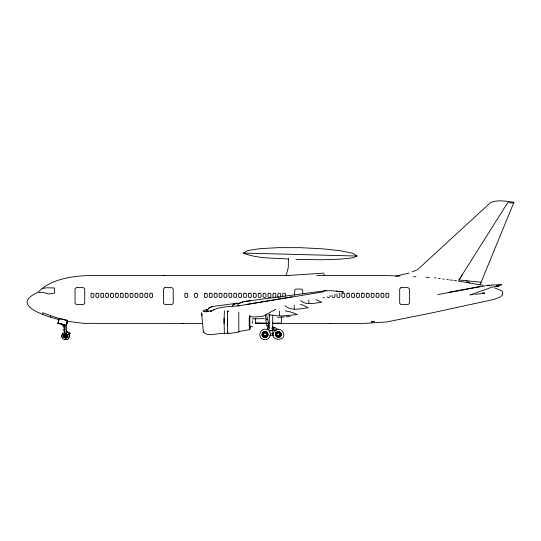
<?xml version="1.0" encoding="UTF-8"?>
<svg xmlns="http://www.w3.org/2000/svg" width="541" height="541" viewBox="0 0 541 541"><rect width="100%" height="100%" fill="white"/><g stroke="black" fill="none" stroke-linecap="round" stroke-linejoin="round"><path stroke-width="0.81" d="M224.38 310.818L224.028 323.403M227.511 313.814L227.511 330.402M224.042 318.291L224.359 333.506L227.849 333.472M227.43 318.291L227.43 325.932M288.434 258.463L288.258 267.673L286.148 275.585L323.856 273.124M249.218 317.756L249.218 326.365M250.03 327.014L249.861 329.286L249.814 315.099M227.511 313.834L227.747 310.818L227.68 311.318M238.757 312.11L238.824 332.079L227.815 333.689L227.511 330.389M480.05 284.789L513.95 202.3C506.369 201.286 497.578 199.419 490.389 202.699L417.53 269.716L412.168 271.825M228.424 311.65L228.485 311.014M266.409 323.133L255.629 322.828M249.529 329.158L249.442 329.685L238.202 331.647M279.589 332.992L279.67 332.505L278.142 331.876M65.84 320.049L67.415 320.468L66.983 322.95L66.448 325.398L64.886 325.06M280.062 333.175L280.184 332.485L278.723 331.816M66.448 325.398L67.469 320.549L59.091 318.324L58.049 323.383L58.901 319.237M67.415 320.685L66.347 325.547L66.699 323.883M66.895 323.085L67.212 321.442M267.815 335.609C266.835 323.87 255.792 340.431 267.2 336.583M252.681 320.813L252.681 323.308M276.809 334.487L277.283 333.398L278.405 332.945M69.187 337.408L69.187 334.548L69.471 335.975L68.335 338.632M64.386 335.481L63.994 335.325L64.365 335.481L63.994 335.325L64.365 334.784L64.656 335.075C64.832 342.399 69.688 330.93 64.278 335.975L63.852 335.975C63.845 338.598 68.24 337.773 67.226 335.325C66.198 332.952 62.465 335.271 64.365 337.165L65.096 337.165L64.927 337.543L65.096 337.165M263.183 334.487C267.741 327.643 267.667 341.385 263.183 334.487L262.588 334.487C268.586 325.479 268.519 343.549 262.588 334.487M276.546 334.487C281.104 327.643 281.036 341.385 276.546 334.487L275.951 334.487C275.984 338.145 282.071 337.009 280.664 333.587C279.548 330.808 274.916 332.587 276.14 335.393L276.688 335.177M273.847 328.029L273.645 328.786M58.638 320.806L58.117 323.302L66.394 325.31M58.117 323.302L59.091 318.324M224.508 333.506L224.447 333.689C219.105 332.248 206.621 337.848 203.43 331.613M227.815 333.689L227.964 333.019L227.747 333.506M271.866 328.624L272.542 326.825L274.321 327.501L273.645 329.293L272.461 328.847M66.117 334.798L66.273 334.426M264.319 336.157L264.109 336.678L263.325 336.157L263.731 335.772L263.325 336.177M277.689 336.157L277.472 336.678L276.688 336.177L277.093 335.772L276.688 336.177M265.746 332.85L265.989 332.323M279.115 332.85L279.352 332.323M237.364 303.21L233.462 304.367L232.468 305.753L233.462 304.367L237.364 303.21L212.282 306.51L208.826 308.133L207.521 310.284L208.359 311.42M480.99 282.213L458.971 279.981L462.372 274.591M458.971 279.981L507.6 202.801L513.903 202.834M278.101 329.645L278.405 329.192C278.48 330.348 275.869 327.393 274.017 327.501M67.158 337.476C68.822 335.927 66.773 333.114 64.771 334.034A2.225 2.225 0 0 0 64.061 334.494L63.581 336.793C67.436 341.682 69.505 331.444 64.061 334.494C62.134 336.421 65.251 339.342 67.125 337.456L66.442 337.936M266.368 335.772L266.774 335.177L267.295 335.393L266.774 336.157L266.368 335.772L266.774 336.177M279.738 335.772L280.137 336.157L279.738 335.772L280.137 335.177L280.664 335.393L280.137 335.177M326.345 290.625L243.578 301.614L238.554 303.508L237.648 304.833L238.283 305.888L322.821 291.93L322.355 291.646L324.58 290.794L331.45 290.706L338.943 291.498M65.61 332.248C61.593 332.025 60.288 338.091 64.129 339.43M62.864 333.337L61.728 335.975L62.032 337.408M274.571 330.801C266.747 342.135 290.077 342.115 282.233 330.801M264.441 335.941L263.92 335.582C265.631 337.3 267.971 333.973 265.651 333.06M279.541 335.582L278.405 336.035C280.062 336.15 280.623 333.608 279.021 333.06M65.353 329.023L65.015 329.408L61.532 323.64M64.365 337.185L64.656 336.894L63.994 336.624L64.386 336.468M279.981 297.442L280.664 296.766L280.664 293.932L279.981 293.249L278.493 293.249L277.81 293.932L277.81 296.766L278.493 297.442M266.368 333.229L266.774 332.823M279.738 333.229L280.137 332.823M210.787 311.454L210.652 311.102L211.457 311.102C219.24 306.071 230.216 306.835 239.244 305.739M42.015 288.549L38.093 292.214L43.368 292.553L48.832 293.979L54.634 293.107L54.614 287.974L46.722 287.812L42.015 288.549C55.101 278.615 72.562 276.174 88.629 275.511L288.853 275.511M502.318 295.129L500.378 296.874L494.596 299.274L432.834 312.691L386.517 321.996L363.944 323.403L272.339 323.403M279.731 332.093L278.798 332.789L280.306 333.324M66.834 337.185L66.543 336.894L66.834 337.165L65.61 337.679L66.103 337.165L66.273 337.543L66.117 337.165M265.651 335.914L266.179 335.582M67.07 339.43L68.349 338.632M66.205 335.873L69.985 333.256L68.68 334.007M288.387 259.071C273.435 257.78 257.448 258.882 243.423 253.066L247.819 250.544L260.194 248.637L278.642 247.643L300.397 247.67L322.159 248.786L340.546 250.747L352.833 253.303L357.087 256.028L352.718 257.847L340.343 259.166L321.868 259.754L295.92 259.396M66.056 335.501L67.368 334.751M37.775 292.451C8.473 305.32 47.973 316.755 58.955 319.582L58.955 318.507L42.685 312.793L42.685 314.186M275.721 309.29L262.919 316.262L254.825 316.985L249.8 316.674M208.826 308.133L212.282 306.51M252.498 326.338L249.956 327.109M266.774 333.797L267.295 333.587L266.747 333.797L266.889 334.487L267.484 334.487M280.137 333.797L280.664 333.587L280.116 333.797L280.258 334.487L280.853 334.487M66.834 335.481L67.226 335.325M263.325 335.177L262.777 335.393L262.608 334.487M238.554 303.508L243.578 301.635L250.503 300.864M470.061 294.946L492.486 287.007L498.951 286.135M213.053 309.831L214.506 309.29M471.022 294.595L471.989 294.243M64.656 332.411L64.656 331.092L64.041 330.531L64.656 330.402L64.656 329.665L64.041 329.53L64.656 328.13M372.188 321.611L371.532 321.773L374.244 321.631L371.532 321.773L372.208 321.76M65.982 326.778L65.191 326.778M64.041 329.063L64.94 328.854L64.149 329.063L64.149 329.53L64.94 329.665L64.041 329.53M409.037 273.063L395.823 276.201M64.792 336.759L66.408 336.759C63.013 338.321 65.407 332.532 66.753 335.975M265.036 332.945L263.562 333.892L263.562 335.082M67.091 339.43L64.109 339.43M479.968 286.487L448.212 292.417M276.336 329.658L278.405 329.28L280.475 329.658M246.432 304.468L292.093 296.772M268.336 329.293L267.741 329.401L267.071 325.581L268.377 325.371L268.816 328.448M64.041 330.531L64.94 330.402L64.149 330.531L64.163 330.964L64.94 331.092L64.068 330.964M286.081 316.803L289.983 316.323M470.859 294.852L473.321 294.561M474.93 294.365L484.709 293.208L482.241 293.094L484.695 293.208M437.797 294.602L486.636 285.567M204.167 311.623L210.848 310.886M496.739 285.31L501.615 284.843L491.296 285.012M277.661 317.459L279.007 317.351M487.34 285.296L489.713 285.127M252.065 318.886L264.393 318.595M279.792 317.296L284.519 316.958M164.931 275.525L165.472 275.511L163.152 275.511L163.727 275.525M487.394 285.763L491.343 285.662M316.661 275.511L386.497 275.511L399.975 276.113M322.97 297.442L324.458 297.442M269.743 315.775L269.743 316.688M268.072 323.133L269.736 323.133M272.231 323.133L281.381 323.133L281.334 316.816M182.533 323.403L83.74 323.369L67.348 321.286M183.507 323.403L202.51 323.403M255.595 323.403L269.831 323.403M181.648 323.518L183.845 323.518M329.341 323.619L329.996 323.619M269.803 328.171L269.296 328.171L269.296 314.206M267.579 328.373L268.093 328.373M267.579 329.726C268.951 329.604 273.874 332.154 273.279 329.131M270.115 330.463L269.722 330.463L269.722 332.059M271.014 330.463L272.279 330.463L272.279 334.46M271.643 333.716L273.293 333.716M275.768 333.716L277.418 333.716M269.722 335.264L273.773 335.264M66.935 335.975L67.361 335.975M64.9 336.82L66.273 336.82M357.087 256.028L243.423 253.066M496.489 286.04L498.937 286.135M413.452 276.708L415.982 276.823M426.092 277.269L429.459 277.425M338.571 291.41L336.326 291.227L343.467 292.018L340.147 291.599M206.933 309.526L206.08 310.433L206.148 311.251L206.899 311.657L206.412 311.819L204.37 311.69L202.929 310.899L206.601 309.357L206.378 310.399L207 311.318M434.47 277.797L436.107 278.02M438.562 278.358L440.205 278.581M442.66 278.919L444.296 279.142M446.758 279.481L448.394 279.704M450.031 279.927L452.486 280.265M454.129 280.488L456.584 280.826M458.22 281.05L483.018 285.263M267.105 329.658C260.911 326.879 256.475 336.915 262.967 339.315C267.978 341.614 273.043 334.656 268.863 330.801M285.317 310.953L290.936 312.042L297.367 314.571C287.92 315.403 277.966 317.148 268.735 314.389M65.163 336.996L65.589 337.084M58.955 318.507L67.348 320.515M315.998 299.572L321.733 302.318C314.896 302.933 306.307 305.733 300.668 300.58M58.002 323.302L64.805 325.195M300.411 304.427L303.501 305.266L308.147 307.795C300.674 308.478 291.274 311.535 285.195 305.739M275.545 329.503L276.951 330.03M281.083 330.524L281.712 330.767M276.14 333.587L276.688 333.797M262.777 333.587L263.325 333.797M66.834 336.468L67.226 336.624M494.596 287.846L502.318 291.146M275.849 330.936L272.786 329.685L272.867 329.131L275.795 330.47M266.774 335.177L267.295 335.393M466.301 280.725L469.514 282.909M280.522 332.445C277.912 329.692 273.455 333.919 276.235 336.583C278.831 339.322 283.47 335.048 280.522 332.445C269.249 328.664 280.258 345.016 281.185 333.398M339.139 293.249L339.816 293.932L339.816 296.766L339.139 297.442L337.645 297.442L336.962 296.766L336.962 293.932M327.177 296.766L327.86 297.442L329.354 297.442L330.03 296.766L330.03 295.372M276.688 332.823L277.093 333.229M263.325 332.823L263.731 333.229M63.067 324.302L65.251 327.914M323.829 274.125L324.62 275.525M203.382 332.363L201.59 312.813L202.104 315.322M279.115 336.157L279.352 336.678M265.746 336.157L265.989 336.678M207.115 309.695L207.338 310.433M277.472 332.323L277.689 332.85M264.109 332.323L264.319 332.85M211.457 311.102L211.592 311.454M210.834 311.102L210.97 311.454M249.442 329.685L249.333 329.158M266.713 315.004L267.47 318.757L265.895 319.001L265.455 315.207M227.592 332.113L227.68 333.019M502.603 291.68L502.603 294.73M334.926 293.979L334.926 296.766L334.243 297.442L332.749 297.442L332.073 296.766L332.073 295.372M308.83 299.937L308.83 303.352M302.717 293.979L302.717 290.172L301.608 289.063L295.771 289.063L294.662 290.172L294.662 295.46M294.216 305.232L294.216 308.918M285.553 296.069L285.553 293.932L284.877 293.249L283.383 293.249L282.7 293.932L282.7 296.766M279.541 311.136L279.541 315.673M278.405 332.133L278.405 332.708M278.405 336.299L278.405 336.867M272.705 315.024L272.705 327.352M265.036 332.133L265.036 332.708M265.036 336.299L265.036 336.867M255.629 318.859L255.595 323.133M66.529 326.703L66.529 333.073M65.61 334.291L65.61 334.696M64.656 326.074L64.656 327.197M50.509 315.876L50.509 317.067M262.25 333.398C260.789 336.894 266.395 338.984 267.869 335.63C269.398 332.113 263.656 329.942 262.25 333.398M69.999 333.324L66.218 331.471L66.354 331.119L69.999 333.324M67.497 336.739L65.61 337.949L63.716 336.739A1.954 1.954 0 0 1 64.163 334.581L65.61 334L67.057 334.581A1.954 1.954 0 0 1 67.497 336.745M267.673 335.562C266.733 337.74 263.339 337.74 262.399 335.562A2.725 2.725 0 0 1 263.014 332.539L265.036 331.728L267.058 332.539A2.725 2.725 0 0 1 267.673 335.562M281.043 335.562C280.103 337.74 276.701 337.74 275.761 335.562A2.725 2.725 0 0 1 276.383 332.539L278.405 331.728L280.427 332.539A2.725 2.725 0 0 1 281.043 335.562M76.349 287.616L75.016 288.955L75.016 303.278L76.349 304.61L83.382 304.61L84.721 303.278L84.721 288.955L83.382 287.616L76.349 287.616M91.693 293.249L91.01 293.932L91.01 296.766L91.693 297.442L93.18 297.442L93.864 296.766L93.864 293.932L93.18 293.249L91.693 293.249M96.582 293.249L95.906 293.932L95.906 296.766L96.582 297.442L98.077 297.442L98.76 296.766L98.76 293.932L98.077 293.249L96.582 293.249M101.478 293.249L100.795 293.932L100.795 296.766L101.478 297.442L102.966 297.442L103.649 296.766L103.649 293.932L102.966 293.249L101.478 293.249M106.367 293.249L105.684 293.932L105.684 296.766L106.367 297.442L107.862 297.442L108.538 296.766L108.538 293.932L107.862 293.249L106.367 293.249M111.263 293.249L110.58 293.932L110.58 296.766L111.263 297.442L112.751 297.442L113.434 296.766L113.434 293.932L112.751 293.249L111.263 293.249M116.153 293.249L115.47 293.932L115.47 296.766L116.153 297.442L117.647 297.442L118.323 296.766L118.323 293.932L117.647 293.249L116.153 293.249M121.049 293.249L120.366 293.932L120.366 296.766L121.049 297.442L122.536 297.442L123.22 296.766L123.22 293.932L122.536 293.249L121.049 293.249M125.938 293.249L125.255 293.932L125.255 296.766L125.938 297.442L127.433 297.442L128.109 296.766L128.109 293.932L127.433 293.249L125.938 293.249M130.827 293.249L130.151 293.932L130.151 296.766L130.827 297.442L132.322 297.442L133.005 296.766L133.005 293.932L132.322 293.249L130.827 293.249M135.723 293.249L135.04 293.932L135.04 296.766L135.723 297.442L137.211 297.442L137.894 296.766L137.894 293.932L137.211 293.249L135.723 293.249M140.613 293.249L139.936 293.932L139.936 296.766L140.613 297.442L142.107 297.442L142.79 296.766L142.79 293.932L142.107 293.249L140.613 293.249M145.509 293.249L144.826 293.932L144.826 296.766L145.509 297.442L146.996 297.442L147.679 296.766L147.679 293.932L146.996 293.249L145.509 293.249M150.398 293.249L149.722 293.932L149.722 296.766L150.398 297.442L151.893 297.442L152.576 296.766L152.576 293.932L151.893 293.249L150.398 293.249M164.856 287.616L163.524 288.955L163.524 303.278L164.856 304.61L171.889 304.61L173.228 303.278L173.228 288.955L171.889 287.616L164.856 287.616M185.536 293.249L184.853 293.932L184.853 296.766L185.536 297.442L187.03 297.442L187.707 296.766L187.707 293.932L187.03 293.249L185.536 293.249M195.321 293.249L194.638 293.932L194.638 296.766L195.321 297.442L196.816 297.442L197.492 296.766L197.492 293.932L196.816 293.249L195.321 293.249M205.107 293.249L204.424 293.932L204.424 296.766L205.107 297.442L206.594 297.442L207.277 296.766L207.277 293.932L206.594 293.249L205.107 293.249M209.996 293.249L209.32 293.932L209.32 296.766L209.996 297.442L211.49 297.442L212.173 296.766L212.173 293.932L211.49 293.249L209.996 293.249M214.892 293.249L214.209 293.932L214.209 296.766L214.892 297.442L216.38 297.442L217.063 296.766L217.063 293.932L216.38 293.249L214.892 293.249M219.781 293.249L219.105 293.932L219.105 296.766L219.781 297.442L221.276 297.442L221.959 296.766L221.959 293.932L221.276 293.249L219.781 293.249M224.677 293.249L223.994 293.932L223.994 296.766L224.677 297.442L226.165 297.442L226.848 296.766L226.848 293.932L226.165 293.249L224.677 293.249M229.567 293.249L228.884 293.932L228.884 296.766L229.567 297.442L231.061 297.442L231.737 296.766L231.737 293.932L231.061 293.249L229.567 293.249M234.463 293.249L233.78 293.932L233.78 296.766L234.463 297.442L235.95 297.442L236.633 296.766L236.633 293.932L235.95 293.249L234.463 293.249M239.352 293.249L238.669 293.932L238.669 296.766L239.352 297.442L240.846 297.442L241.523 296.766L241.523 293.932L240.846 293.249L239.352 293.249M244.248 293.249L243.565 293.932L243.565 296.766L244.248 297.442L245.736 297.442L246.419 296.766L246.419 293.932L245.736 293.249L244.248 293.249M249.137 293.249L248.454 293.932L248.454 296.766L249.137 297.442L250.632 297.442L251.308 296.766L251.308 293.932L250.632 293.249L249.137 293.249M254.027 293.249L253.35 293.932L253.35 296.766L254.027 297.442L255.521 297.442L256.204 296.766L256.204 293.932L255.521 293.249L254.027 293.249M258.923 293.249L258.24 293.932L258.24 296.766L258.923 297.442L260.41 297.442L261.093 296.766L261.093 293.932L260.41 293.249L258.923 293.249M263.812 293.249L263.136 293.932L263.136 296.766L263.812 297.442L265.306 297.442L265.989 296.766L265.989 293.932L265.306 293.249L263.812 293.249M268.708 293.249L268.025 293.932L268.025 296.766L268.708 297.442L270.196 297.442L270.879 296.766L270.879 293.932L270.196 293.249L268.708 293.249M273.597 293.249L272.921 293.932L272.921 296.766L273.597 297.442L275.092 297.442L275.775 296.766L275.775 293.932L275.092 293.249L273.597 293.249M342.534 293.249L341.858 293.932L341.858 296.766L342.534 297.442L344.029 297.442L344.712 296.766L344.712 293.932L344.029 293.249L342.534 293.249M347.43 293.249L346.747 293.932L346.747 296.766L347.43 297.442L348.918 297.442L349.601 296.766L349.601 293.932L348.918 293.249L347.43 293.249M352.319 293.249L351.643 293.932L351.643 296.766L352.319 297.442L353.814 297.442L354.497 296.766L354.497 293.932L353.814 293.249L352.319 293.249M357.216 293.249L356.533 293.932L356.533 296.766L357.216 297.442L358.703 297.442L359.386 296.766L359.386 293.932L358.703 293.249L357.216 293.249M362.105 293.249L361.429 293.932L361.429 296.766L362.105 297.442L363.599 297.442L364.282 296.766L364.282 293.932L363.599 293.249L362.105 293.249M367.001 293.249L366.318 293.932L366.318 296.766L367.001 297.442L368.489 297.442L369.172 296.766L369.172 293.932L368.489 293.249L367.001 293.249M371.89 293.249L371.207 293.932L371.207 296.766L371.89 297.442L373.385 297.442L374.061 296.766L374.061 293.932L373.385 293.249L371.89 293.249M376.786 293.249L376.103 293.932L376.103 296.766L376.786 297.442L378.274 297.442L378.957 296.766L378.957 293.932L378.274 293.249L376.786 293.249M381.675 293.249L380.992 293.932L380.992 296.766L381.675 297.442L383.17 297.442L383.846 296.766L383.846 293.932L383.17 293.249L381.675 293.249M386.572 293.249L385.889 293.932L385.889 296.766L386.572 297.442L388.059 297.442L388.742 296.766L388.742 293.932L388.059 293.249L386.572 293.249M401.023 287.616L399.691 288.948L399.691 303.278L401.023 304.61L408.063 304.61L409.395 303.278L409.395 288.955L408.063 287.616L401.023 287.616M64.758 334.034L64.061 334.494L64.792 334.067M267.714 319.143L265.773 319.467L266.72 325.411L268.661 325.107L267.714 319.143M277.81 335.914L277.283 335.582L277.81 335.941M65.096 334.798L64.927 334.426L65.082 334.798"/></g></svg>
